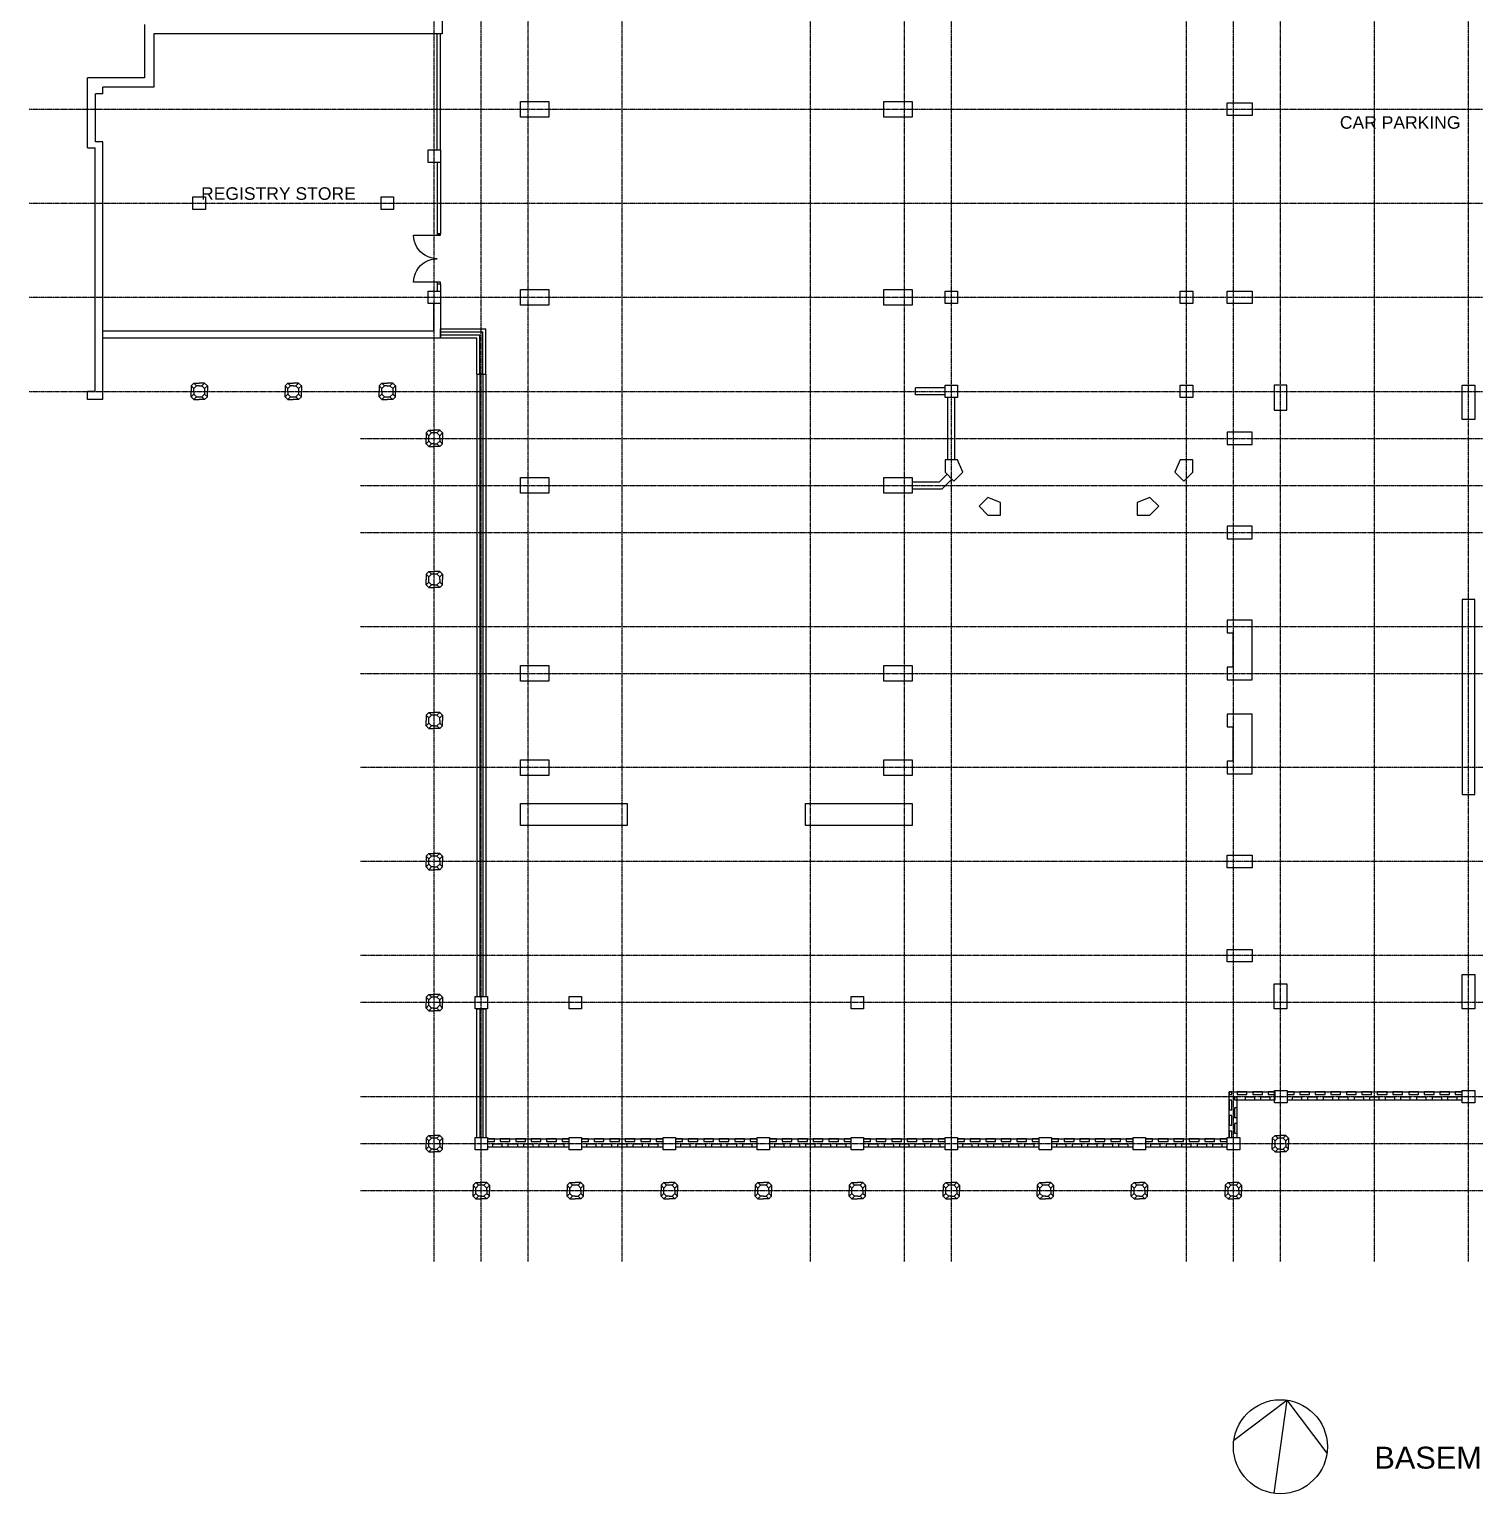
# Model space of a CAD drawing. Header units: millimetres. Extents: x -63457 to 85267, y -25390 to 67826.
# Drawn here: x -63457 to -17333, y -25390 to 21326 of the extents above; entities that cross this region are included whole.
import ezdxf

# ---------------------------------------------------------------- set-up
doc = ezdxf.new("R2010")
doc.units = ezdxf.units.MM
doc.linetypes.add('PCENTRE', pattern=[50.8, 31.75, -6.35, 6.35, -6.35])
for name, color, linetype in [('Boundaries_and_building_grids', 140, 'Continuous'), ('BRICK_WALLS_P4', 1, 'Continuous'), ('COLUMNS_P5', 5, 'Continuous'), ('DR', 8, 'Continuous'), ('TEXT', 2, 'Continuous'), ('WA', 6, 'Continuous'), ('WA_EXT', 7, 'Continuous')]:
    doc.layers.add(name, color=color, linetype=linetype)
doc.styles.add('Arial1', font='arial.ttf')

msp = doc.modelspace()

# ---------------------------------------------------------------- linework, layer by layer
at = {"layer": 'Boundaries_and_building_grids', "color": 140, "linetype": 'PCENTRE', "lineweight": -3}
for p, q in [((-50533, -17978), (-50533, 67826)), ((-49033, -17978), (-49033, 67826)), ((-47533, -17978), (-47533, 67826)), ((-44533, -17978), (-44533, 67826)), ((-38533, -17978), (-38533, 67826)), ((-35533, -17978), (-35533, 67826)), ((-34033, -17978), (-34033, 67826)), ((-26533, -17978), (-26533, 67826)), ((-25033, -17978), (-25033, 67826)), ((-23533, -17978), (-23533, 67826)), ((-20533, -17978), (-20533, 67826)), ((-17533, -17978), (-17533, 67826)), ((-63457, 18776), (85267, 18776)), ((-63457, 15776), (50767, 15776)), ((-63457, 12776), (50767, 12776)), ((-63457, 9776), (50767, 9776)), ((-52891, 8276), (50767, 8276)), ((-52891, 6776), (50767, 6776)), ((-52891, 5276), (50767, 5276)), ((-52891, 2276), (50767, 2276)), ((-52891, 776), (50767, 776)), ((50767, -2224), (-52891, -2224)), ((50767, -5224), (-52891, -5224)), ((50767, -8224), (-52891, -8224)), ((50767, -9724), (-52891, -9724)), ((50767, -12724), (-52891, -12724)), ((50767, -14224), (-52891, -14224)), ((50767, -15724), (-52891, -15724))]:
    msp.add_line(p, q, dxfattribs=at)
at = {"layer": 'Boundaries_and_building_grids', "color": 4, "linetype": 'Continuous'}
for p, q in [((-25018, -23681), (-23324, -22404)), ((-23324, -22404), (-23742, -25375)), ((-23324, -22404), (-22047, -24098))]:
    msp.add_line(p, q, dxfattribs=at)
msp.add_circle((-23533, -23890), 1500, dxfattribs=at)
at = {"layer": 'BRICK_WALLS_P4', "linetype": 'Continuous'}
for p, q in [((-50553, 12576), (-50553, 11694)), ((-50333, 12576), (-50333, 11474)), ((-50553, 11694), (-61107, 11694)), ((-50332, 11479), (-50332, 11775)), ((-50332, 11775), (-48884, 11775)), ((-48884, 10327), (-48884, 11775)), ((-50333, 11474), (-61107, 11474)), ((-50332, 11675), (-48984, 11675)), ((-50332, 11579), (-49080, 11579)), ((-50332, 11479), (-49180, 11479)), ((-49180, 10327), (-49180, 11479)), ((-49080, 10327), (-49080, 11579)), ((-48984, 10327), (-48984, 11675)), ((-49180, 10327), (-48884, 10327)), ((-49180, 10327), (-49180, -9524)), ((-49180, 10327), (-48886, 10327)), ((-49080, 10327), (-49080, -9524)), ((-48986, 10327), (-48986, -9524)), ((-48886, 10327), (-48886, -9524)), ((-34233, 9886), (-35173, 9886)), ((-35173, 9666), (-35173, 9886)), ((-34233, 9666), (-35173, 9666)), ((-34143, 7593), (-34143, 9576)), ((-33923, 7593), (-33923, 9576)), ((-34416, 6886), (-34169, 7129)), ((-35283, 6886), (-34416, 6886)), ((-35283, 6666), (-34327, 6666)), ((-34327, 6666), (-34013, 6973)), ((-49180, -9524), (-48886, -9524)), ((-49181, -9924), (-49181, -14024)), ((-49181, -9924), (-48885, -9924)), ((-49081, -9924), (-49081, -14024)), ((-48985, -9924), (-48985, -14024)), ((-48885, -9924), (-48885, -14024)), ((-49181, -14024), (-48885, -14024))]:
    msp.add_line(p, q, dxfattribs=at)
at = {"layer": 'COLUMNS_P5', "linetype": 'Continuous'}
for p, q in [((-58205, 10034), (-58291, 9948)), ((-58205, 9862), (-58291, 9948)), ((-58291, 9948), (-58291, 9776)), ((-58119, 9948), (-58205, 10034)), ((-58205, 10034), (-58033, 10034)), ((-58119, 9948), (-58205, 9862)), ((-58205, 9776), (-58205, 9862)), ((-58033, 9948), (-58119, 9948)), ((-57861, 10034), (-58033, 10034)), ((-58033, 9948), (-57947, 9948)), ((-57947, 9948), (-57861, 10034)), ((-57861, 9862), (-57947, 9948)), ((-57861, 10034), (-57774, 9948)), ((-57861, 9862), (-57774, 9948)), ((-57861, 9862), (-57861, 9776)), ((-57774, 9948), (-57774, 9776)), ((-55205, 10034), (-55291, 9948)), ((-55291, 9948), (-55291, 9776)), ((-55205, 9862), (-55291, 9948)), ((-55119, 9948), (-55205, 10034)), ((-55205, 10034), (-55033, 10034)), ((-55119, 9948), (-55205, 9862)), ((-55205, 9776), (-55205, 9862)), ((-55033, 9948), (-55119, 9948)), ((-54861, 10034), (-55033, 10034)), ((-55033, 9948), (-54947, 9948)), ((-54947, 9948), (-54861, 10034)), ((-54861, 9862), (-54947, 9948)), ((-54861, 10034), (-54774, 9948)), ((-54861, 9862), (-54774, 9948)), ((-54861, 9862), (-54861, 9776)), ((-54774, 9948), (-54774, 9776)), ((-52205, 10034), (-52291, 9948)), ((-52205, 9862), (-52291, 9948)), ((-52291, 9948), (-52291, 9776)), ((-52205, 10034), (-52033, 10034)), ((-52119, 9948), (-52205, 10034)), ((-52119, 9948), (-52205, 9862)), ((-52205, 9776), (-52205, 9862)), ((-52033, 9948), (-52119, 9948)), ((-51861, 10034), (-52033, 10034)), ((-52033, 9948), (-51947, 9948)), ((-51947, 9948), (-51861, 10034)), ((-51861, 9862), (-51947, 9948)), ((-51861, 10034), (-51774, 9948)), ((-51861, 9862), (-51774, 9948)), ((-51861, 9862), (-51861, 9776)), ((-51774, 9948), (-51774, 9776)), ((-58291, 9603), (-58291, 9776)), ((-58205, 9690), (-58291, 9603)), ((-58205, 9517), (-58291, 9603)), ((-58205, 9776), (-58205, 9690)), ((-58205, 9690), (-58119, 9603)), ((-58119, 9603), (-58205, 9517)), ((-58205, 9517), (-58033, 9517)), ((-58119, 9603), (-58033, 9603)), ((-58033, 9603), (-57947, 9603)), ((-57861, 9517), (-58033, 9517)), ((-57947, 9603), (-57861, 9690)), ((-57947, 9603), (-57861, 9517)), ((-57861, 9776), (-57861, 9690)), ((-57861, 9690), (-57774, 9603)), ((-57861, 9517), (-57774, 9603)), ((-57774, 9603), (-57774, 9776)), ((-55291, 9603), (-55291, 9776)), ((-55205, 9690), (-55291, 9603)), ((-55205, 9517), (-55291, 9603)), ((-55205, 9776), (-55205, 9690)), ((-55205, 9690), (-55119, 9603)), ((-55119, 9603), (-55205, 9517)), ((-55205, 9517), (-55033, 9517)), ((-55119, 9603), (-55033, 9603)), ((-55033, 9603), (-54947, 9603)), ((-54861, 9517), (-55033, 9517)), ((-54947, 9603), (-54861, 9690)), ((-54947, 9603), (-54861, 9517)), ((-54861, 9776), (-54861, 9690)), ((-54861, 9690), (-54774, 9603)), ((-54861, 9517), (-54774, 9603)), ((-54774, 9603), (-54774, 9776)), ((-52291, 9603), (-52291, 9776)), ((-52205, 9690), (-52291, 9603)), ((-52205, 9517), (-52291, 9603)), ((-52205, 9776), (-52205, 9690)), ((-52205, 9690), (-52119, 9603)), ((-52119, 9603), (-52205, 9517)), ((-52205, 9517), (-52033, 9517)), ((-52119, 9603), (-52033, 9603)), ((-52033, 9603), (-51947, 9603)), ((-51861, 9517), (-52033, 9517)), ((-51947, 9603), (-51861, 9690)), ((-51947, 9603), (-51861, 9517)), ((-51861, 9776), (-51861, 9690)), ((-51861, 9690), (-51774, 9603)), ((-51861, 9517), (-51774, 9603)), ((-51774, 9603), (-51774, 9776)), ((-50791, 8448), (-50705, 8534)), ((-50791, 8448), (-50791, 8276)), ((-50705, 8362), (-50791, 8448)), ((-50705, 8534), (-50533, 8534)), ((-50619, 8448), (-50705, 8534)), ((-50705, 8362), (-50619, 8448)), ((-50533, 8448), (-50619, 8448)), ((-50361, 8534), (-50533, 8534)), ((-50447, 8448), (-50533, 8448)), ((-50447, 8448), (-50361, 8534)), ((-50447, 8448), (-50361, 8362)), ((-50274, 8448), (-50361, 8534)), ((-50361, 8362), (-50274, 8448)), ((-50274, 8448), (-50274, 8276)), ((-50791, 8103), (-50791, 8276)), ((-50705, 8190), (-50791, 8103)), ((-50791, 8103), (-50705, 8017)), ((-50705, 8276), (-50705, 8362)), ((-50705, 8190), (-50705, 8276)), ((-50619, 8103), (-50705, 8190)), ((-50619, 8103), (-50705, 8017)), ((-50705, 8017), (-50533, 8017)), ((-50533, 8103), (-50619, 8103)), ((-50533, 8103), (-50447, 8103)), ((-50361, 8017), (-50533, 8017)), ((-50361, 8190), (-50447, 8103)), ((-50447, 8103), (-50361, 8017)), ((-50361, 8276), (-50361, 8362)), ((-50361, 8276), (-50361, 8190)), ((-50361, 8190), (-50274, 8103)), ((-50274, 8103), (-50361, 8017)), ((-50274, 8103), (-50274, 8276)), ((-50791, 3948), (-50705, 4034)), ((-50791, 3948), (-50791, 3776)), ((-50705, 3862), (-50791, 3948)), ((-50791, 3603), (-50791, 3776)), ((-50705, 4034), (-50533, 4034)), ((-50619, 3948), (-50705, 4034)), ((-50705, 3862), (-50619, 3948)), ((-50705, 3776), (-50705, 3862)), ((-50705, 3690), (-50705, 3776)), ((-50533, 3948), (-50619, 3948)), ((-50361, 4034), (-50533, 4034)), ((-50447, 3948), (-50533, 3948)), ((-50447, 3948), (-50361, 4034)), ((-50447, 3948), (-50361, 3862)), ((-50274, 3948), (-50361, 4034)), ((-50361, 3862), (-50274, 3948)), ((-50361, 3776), (-50361, 3862)), ((-50361, 3776), (-50361, 3690)), ((-50274, 3948), (-50274, 3776)), ((-50274, 3603), (-50274, 3776)), ((-50705, 3690), (-50791, 3603)), ((-50791, 3603), (-50705, 3517)), ((-50619, 3603), (-50705, 3690)), ((-50619, 3603), (-50705, 3517)), ((-50705, 3517), (-50533, 3517)), ((-50533, 3603), (-50619, 3603)), ((-50533, 3603), (-50447, 3603)), ((-50361, 3517), (-50533, 3517)), ((-50361, 3690), (-50447, 3603)), ((-50447, 3603), (-50361, 3517)), ((-50361, 3690), (-50274, 3603)), ((-50274, 3603), (-50361, 3517)), ((-50791, -552), (-50705, -466)), ((-50619, -552), (-50705, -466)), ((-50705, -466), (-50533, -466)), ((-50361, -466), (-50533, -466)), ((-50447, -552), (-50361, -466)), ((-50274, -552), (-50361, -466)), ((-50791, -552), (-50791, -724)), ((-50705, -638), (-50791, -552)), ((-50791, -897), (-50791, -724)), ((-50705, -810), (-50791, -897)), ((-50791, -897), (-50705, -983)), ((-50705, -638), (-50619, -552)), ((-50705, -724), (-50705, -638)), ((-50705, -810), (-50705, -724)), ((-50619, -897), (-50705, -810)), ((-50619, -897), (-50705, -983)), ((-50533, -552), (-50619, -552)), ((-50533, -897), (-50619, -897)), ((-50447, -552), (-50533, -552)), ((-50533, -897), (-50447, -897)), ((-50447, -552), (-50361, -638)), ((-50361, -810), (-50447, -897)), ((-50447, -897), (-50361, -983)), ((-50361, -638), (-50274, -552)), ((-50361, -724), (-50361, -638)), ((-50361, -724), (-50361, -810)), ((-50361, -810), (-50274, -897)), ((-50274, -897), (-50361, -983)), ((-50274, -552), (-50274, -724)), ((-50274, -897), (-50274, -724)), ((-50705, -983), (-50533, -983)), ((-50361, -983), (-50533, -983)), ((-50791, -5052), (-50705, -4966)), ((-50705, -5138), (-50791, -5052)), ((-50791, -5052), (-50791, -5224)), ((-50705, -4966), (-50533, -4966)), ((-50619, -5052), (-50705, -4966)), ((-50705, -5138), (-50619, -5052)), ((-50705, -5224), (-50705, -5138)), ((-50533, -5052), (-50619, -5052)), ((-50361, -4966), (-50533, -4966)), ((-50447, -5052), (-50533, -5052)), ((-50447, -5052), (-50361, -4966)), ((-50447, -5052), (-50361, -5138)), ((-50274, -5052), (-50361, -4966)), ((-50361, -5138), (-50274, -5052)), ((-50361, -5224), (-50361, -5138)), ((-50274, -5052), (-50274, -5224)), ((-50791, -5397), (-50791, -5224)), ((-50705, -5310), (-50791, -5397)), ((-50791, -5397), (-50705, -5483)), ((-50705, -5310), (-50705, -5224)), ((-50619, -5397), (-50705, -5310)), ((-50619, -5397), (-50705, -5483)), ((-50705, -5483), (-50533, -5483)), ((-50533, -5397), (-50619, -5397)), ((-50533, -5397), (-50447, -5397)), ((-50361, -5483), (-50533, -5483)), ((-50361, -5310), (-50447, -5397)), ((-50447, -5397), (-50361, -5483)), ((-50361, -5224), (-50361, -5310)), ((-50361, -5310), (-50274, -5397)), ((-50274, -5397), (-50361, -5483)), ((-50274, -5397), (-50274, -5224)), ((-50791, -9552), (-50705, -9466)), ((-50791, -9552), (-50791, -9724)), ((-50705, -9638), (-50791, -9552)), ((-50791, -9897), (-50791, -9724)), ((-50619, -9552), (-50705, -9466)), ((-50705, -9466), (-50533, -9466)), ((-50705, -9638), (-50619, -9552)), ((-50705, -9724), (-50705, -9638)), ((-50705, -9810), (-50705, -9724)), ((-50533, -9552), (-50619, -9552)), ((-50361, -9466), (-50533, -9466)), ((-50447, -9552), (-50533, -9552)), ((-50447, -9552), (-50361, -9466)), ((-50447, -9552), (-50361, -9638)), ((-50274, -9552), (-50361, -9466)), ((-50361, -9638), (-50274, -9552)), ((-50361, -9724), (-50361, -9638)), ((-50361, -9724), (-50361, -9810)), ((-50274, -9552), (-50274, -9724)), ((-50274, -9897), (-50274, -9724)), ((-50705, -9810), (-50791, -9897)), ((-50791, -9897), (-50705, -9983)), ((-50619, -9897), (-50705, -9810)), ((-50619, -9897), (-50705, -9983)), ((-50705, -9983), (-50533, -9983)), ((-50533, -9897), (-50619, -9897)), ((-50533, -9897), (-50447, -9897)), ((-50361, -9983), (-50533, -9983)), ((-50361, -9810), (-50447, -9897)), ((-50447, -9897), (-50361, -9983)), ((-50361, -9810), (-50274, -9897)), ((-50274, -9897), (-50361, -9983)), ((-50791, -14052), (-50705, -13966)), ((-50619, -14052), (-50705, -13966)), ((-50705, -13966), (-50533, -13966)), ((-50361, -13966), (-50533, -13966)), ((-50447, -14052), (-50361, -13966)), ((-50274, -14052), (-50361, -13966)), ((-23791, -14052), (-23705, -13966)), ((-23619, -14052), (-23705, -13966)), ((-23705, -13966), (-23533, -13966)), ((-23361, -13966), (-23533, -13966)), ((-23447, -14052), (-23361, -13966)), ((-23274, -14052), (-23361, -13966)), ((-50791, -14052), (-50791, -14224)), ((-50705, -14138), (-50791, -14052)), ((-50791, -14397), (-50791, -14224)), ((-50705, -14310), (-50791, -14397)), ((-50791, -14397), (-50705, -14483)), ((-50705, -14138), (-50619, -14052)), ((-50705, -14224), (-50705, -14138)), ((-50705, -14310), (-50705, -14224)), ((-50619, -14397), (-50705, -14310)), ((-50619, -14397), (-50705, -14483)), ((-50533, -14052), (-50619, -14052)), ((-50533, -14397), (-50619, -14397)), ((-50447, -14052), (-50533, -14052)), ((-50533, -14397), (-50447, -14397)), ((-50447, -14052), (-50361, -14138)), ((-50361, -14310), (-50447, -14397)), ((-50447, -14397), (-50361, -14483)), ((-50361, -14138), (-50274, -14052)), ((-50361, -14224), (-50361, -14138)), ((-50361, -14224), (-50361, -14310)), ((-50361, -14310), (-50274, -14397)), ((-50274, -14397), (-50361, -14483)), ((-50274, -14052), (-50274, -14224)), ((-50274, -14397), (-50274, -14224)), ((-23705, -14138), (-23791, -14052)), ((-23791, -14052), (-23791, -14224)), ((-23791, -14397), (-23791, -14224)), ((-23705, -14310), (-23791, -14397)), ((-23791, -14397), (-23705, -14483)), ((-23705, -14138), (-23619, -14052)), ((-23705, -14224), (-23705, -14138)), ((-23705, -14310), (-23705, -14224)), ((-23619, -14397), (-23705, -14310)), ((-23619, -14397), (-23705, -14483)), ((-23533, -14052), (-23619, -14052)), ((-23533, -14397), (-23619, -14397)), ((-23447, -14052), (-23533, -14052)), ((-23533, -14397), (-23447, -14397)), ((-23447, -14052), (-23361, -14138)), ((-23361, -14310), (-23447, -14397)), ((-23447, -14397), (-23361, -14483)), ((-23361, -14138), (-23274, -14052)), ((-23361, -14224), (-23361, -14138)), ((-23361, -14224), (-23361, -14310)), ((-23361, -14310), (-23274, -14397)), ((-23274, -14397), (-23361, -14483)), ((-23274, -14052), (-23274, -14224)), ((-23274, -14397), (-23274, -14224)), ((-50705, -14483), (-50533, -14483)), ((-50361, -14483), (-50533, -14483)), ((-23705, -14483), (-23533, -14483)), ((-23361, -14483), (-23533, -14483)), ((-49291, -15552), (-49205, -15466)), ((-49291, -15552), (-49291, -15724)), ((-49205, -15638), (-49291, -15552)), ((-49291, -15897), (-49291, -15724)), ((-49205, -15810), (-49291, -15897)), ((-49119, -15552), (-49205, -15466)), ((-49205, -15466), (-49033, -15466)), ((-49205, -15638), (-49119, -15552)), ((-49205, -15724), (-49205, -15638)), ((-49205, -15810), (-49205, -15724)), ((-49119, -15897), (-49205, -15810)), ((-49033, -15552), (-49119, -15552)), ((-48861, -15466), (-49033, -15466)), ((-48947, -15552), (-49033, -15552)), ((-48947, -15552), (-48861, -15466)), ((-48947, -15552), (-48861, -15638)), ((-48861, -15810), (-48947, -15897)), ((-48774, -15552), (-48861, -15466)), ((-48861, -15638), (-48774, -15552)), ((-48861, -15724), (-48861, -15638)), ((-48861, -15724), (-48861, -15810)), ((-48861, -15810), (-48774, -15897)), ((-48774, -15552), (-48774, -15724)), ((-48774, -15897), (-48774, -15724)), ((-46291, -15552), (-46205, -15466)), ((-46205, -15638), (-46291, -15552)), ((-46291, -15552), (-46291, -15724)), ((-46291, -15897), (-46291, -15724)), ((-46205, -15810), (-46291, -15897)), ((-46119, -15552), (-46205, -15466)), ((-46205, -15466), (-46033, -15466)), ((-46205, -15638), (-46119, -15552)), ((-46205, -15724), (-46205, -15638)), ((-46205, -15810), (-46205, -15724)), ((-46119, -15897), (-46205, -15810)), ((-46033, -15552), (-46119, -15552)), ((-45861, -15466), (-46033, -15466)), ((-45947, -15552), (-46033, -15552)), ((-45947, -15552), (-45861, -15466)), ((-45947, -15552), (-45861, -15638)), ((-45861, -15810), (-45947, -15897)), ((-45774, -15552), (-45861, -15466)), ((-45861, -15638), (-45774, -15552)), ((-45861, -15724), (-45861, -15638)), ((-45861, -15724), (-45861, -15810)), ((-45861, -15810), (-45774, -15897)), ((-45774, -15552), (-45774, -15724)), ((-45774, -15897), (-45774, -15724)), ((-43291, -15552), (-43205, -15466)), ((-43205, -15638), (-43291, -15552)), ((-43291, -15552), (-43291, -15724)), ((-43291, -15897), (-43291, -15724)), ((-43205, -15810), (-43291, -15897)), ((-43119, -15552), (-43205, -15466)), ((-43205, -15466), (-43033, -15466)), ((-43205, -15638), (-43119, -15552)), ((-43205, -15724), (-43205, -15638)), ((-43205, -15810), (-43205, -15724)), ((-43119, -15897), (-43205, -15810)), ((-43033, -15552), (-43119, -15552)), ((-42861, -15466), (-43033, -15466)), ((-42947, -15552), (-43033, -15552)), ((-42947, -15552), (-42861, -15466)), ((-42947, -15552), (-42861, -15638)), ((-42861, -15810), (-42947, -15897)), ((-42774, -15552), (-42861, -15466)), ((-42861, -15638), (-42774, -15552)), ((-42861, -15724), (-42861, -15638)), ((-42861, -15724), (-42861, -15810)), ((-42861, -15810), (-42774, -15897)), ((-42774, -15552), (-42774, -15724)), ((-42774, -15897), (-42774, -15724)), ((-40291, -15552), (-40205, -15466)), ((-40291, -15552), (-40291, -15724)), ((-40205, -15638), (-40291, -15552)), ((-40291, -15897), (-40291, -15724)), ((-40205, -15810), (-40291, -15897)), ((-40119, -15552), (-40205, -15466)), ((-40205, -15466), (-40033, -15466)), ((-40205, -15638), (-40119, -15552)), ((-40205, -15724), (-40205, -15638)), ((-40205, -15810), (-40205, -15724)), ((-40119, -15897), (-40205, -15810)), ((-40033, -15552), (-40119, -15552)), ((-39861, -15466), (-40033, -15466)), ((-39947, -15552), (-40033, -15552)), ((-39947, -15552), (-39861, -15466)), ((-39947, -15552), (-39861, -15638)), ((-39861, -15810), (-39947, -15897)), ((-39774, -15552), (-39861, -15466)), ((-39861, -15638), (-39774, -15552)), ((-39861, -15724), (-39861, -15638)), ((-39861, -15724), (-39861, -15810)), ((-39861, -15810), (-39774, -15897)), ((-39774, -15552), (-39774, -15724)), ((-39774, -15897), (-39774, -15724)), ((-37291, -15552), (-37205, -15466)), ((-37205, -15638), (-37291, -15552)), ((-37291, -15552), (-37291, -15724)), ((-37291, -15897), (-37291, -15724)), ((-37205, -15810), (-37291, -15897)), ((-37119, -15552), (-37205, -15466)), ((-37205, -15466), (-37033, -15466)), ((-37205, -15638), (-37119, -15552)), ((-37205, -15724), (-37205, -15638)), ((-37205, -15810), (-37205, -15724)), ((-37119, -15897), (-37205, -15810)), ((-37033, -15552), (-37119, -15552)), ((-36861, -15466), (-37033, -15466)), ((-36947, -15552), (-37033, -15552)), ((-36947, -15552), (-36861, -15466)), ((-36947, -15552), (-36861, -15638)), ((-36861, -15810), (-36947, -15897)), ((-36774, -15552), (-36861, -15466)), ((-36861, -15638), (-36774, -15552)), ((-36861, -15724), (-36861, -15638)), ((-36861, -15724), (-36861, -15810)), ((-36861, -15810), (-36774, -15897)), ((-36774, -15552), (-36774, -15724)), ((-36774, -15897), (-36774, -15724)), ((-34291, -15552), (-34205, -15466)), ((-34291, -15552), (-34291, -15724)), ((-34205, -15638), (-34291, -15552)), ((-34291, -15897), (-34291, -15724)), ((-34205, -15810), (-34291, -15897)), ((-34119, -15552), (-34205, -15466)), ((-34205, -15466), (-34033, -15466)), ((-34205, -15638), (-34119, -15552)), ((-34205, -15724), (-34205, -15638)), ((-34205, -15810), (-34205, -15724)), ((-34119, -15897), (-34205, -15810)), ((-34033, -15552), (-34119, -15552)), ((-33861, -15466), (-34033, -15466)), ((-33947, -15552), (-34033, -15552)), ((-33947, -15552), (-33861, -15466)), ((-33947, -15552), (-33861, -15638)), ((-33861, -15810), (-33947, -15897)), ((-33774, -15552), (-33861, -15466)), ((-33861, -15638), (-33774, -15552)), ((-33861, -15724), (-33861, -15638)), ((-33861, -15724), (-33861, -15810)), ((-33861, -15810), (-33774, -15897)), ((-33774, -15552), (-33774, -15724)), ((-33774, -15897), (-33774, -15724)), ((-31291, -15552), (-31205, -15466)), ((-31205, -15638), (-31291, -15552)), ((-31291, -15552), (-31291, -15724)), ((-31291, -15897), (-31291, -15724)), ((-31205, -15810), (-31291, -15897)), ((-31119, -15552), (-31205, -15466)), ((-31205, -15466), (-31033, -15466)), ((-31205, -15638), (-31119, -15552)), ((-31205, -15724), (-31205, -15638)), ((-31205, -15810), (-31205, -15724)), ((-31119, -15897), (-31205, -15810)), ((-31033, -15552), (-31119, -15552)), ((-30861, -15466), (-31033, -15466)), ((-30947, -15552), (-31033, -15552)), ((-30947, -15552), (-30861, -15466)), ((-30947, -15552), (-30861, -15638)), ((-30861, -15810), (-30947, -15897)), ((-30774, -15552), (-30861, -15466)), ((-30861, -15638), (-30774, -15552)), ((-30861, -15724), (-30861, -15638)), ((-30861, -15724), (-30861, -15810)), ((-30861, -15810), (-30774, -15897)), ((-30774, -15552), (-30774, -15724)), ((-30774, -15897), (-30774, -15724)), ((-28291, -15552), (-28205, -15466)), ((-28205, -15638), (-28291, -15552)), ((-28291, -15552), (-28291, -15724)), ((-28291, -15897), (-28291, -15724)), ((-28205, -15810), (-28291, -15897)), ((-28119, -15552), (-28205, -15466)), ((-28205, -15466), (-28033, -15466)), ((-28205, -15638), (-28119, -15552)), ((-28205, -15724), (-28205, -15638)), ((-28205, -15810), (-28205, -15724)), ((-28119, -15897), (-28205, -15810)), ((-28033, -15552), (-28119, -15552)), ((-27861, -15466), (-28033, -15466)), ((-27947, -15552), (-28033, -15552)), ((-27947, -15552), (-27861, -15466)), ((-27947, -15552), (-27861, -15638)), ((-27861, -15810), (-27947, -15897)), ((-27774, -15552), (-27861, -15466)), ((-27861, -15638), (-27774, -15552)), ((-27861, -15724), (-27861, -15638)), ((-27861, -15724), (-27861, -15810)), ((-27861, -15810), (-27774, -15897)), ((-27774, -15552), (-27774, -15724)), ((-27774, -15897), (-27774, -15724)), ((-25291, -15552), (-25205, -15466)), ((-25205, -15638), (-25291, -15552)), ((-25291, -15552), (-25291, -15724)), ((-25291, -15897), (-25291, -15724)), ((-25205, -15810), (-25291, -15897)), ((-25205, -15466), (-25033, -15466)), ((-25119, -15552), (-25205, -15466)), ((-25205, -15638), (-25119, -15552)), ((-25205, -15724), (-25205, -15638)), ((-25205, -15810), (-25205, -15724)), ((-25119, -15897), (-25205, -15810)), ((-25033, -15552), (-25119, -15552)), ((-24861, -15466), (-25033, -15466)), ((-24947, -15552), (-25033, -15552)), ((-24947, -15552), (-24861, -15466)), ((-24947, -15552), (-24861, -15638)), ((-24861, -15810), (-24947, -15897)), ((-24774, -15552), (-24861, -15466)), ((-24861, -15638), (-24774, -15552)), ((-24861, -15724), (-24861, -15638)), ((-24861, -15724), (-24861, -15810)), ((-24861, -15810), (-24774, -15897)), ((-24774, -15552), (-24774, -15724)), ((-24774, -15897), (-24774, -15724)), ((-49291, -15897), (-49205, -15983)), ((-49119, -15897), (-49205, -15983)), ((-49205, -15983), (-49033, -15983)), ((-49033, -15897), (-49119, -15897)), ((-49033, -15897), (-48947, -15897)), ((-48861, -15983), (-49033, -15983)), ((-48947, -15897), (-48861, -15983)), ((-48774, -15897), (-48861, -15983)), ((-46291, -15897), (-46205, -15983)), ((-46119, -15897), (-46205, -15983)), ((-46205, -15983), (-46033, -15983)), ((-46033, -15897), (-46119, -15897)), ((-46033, -15897), (-45947, -15897)), ((-45861, -15983), (-46033, -15983)), ((-45947, -15897), (-45861, -15983)), ((-45774, -15897), (-45861, -15983)), ((-43291, -15897), (-43205, -15983)), ((-43119, -15897), (-43205, -15983)), ((-43205, -15983), (-43033, -15983)), ((-43033, -15897), (-43119, -15897)), ((-43033, -15897), (-42947, -15897)), ((-42861, -15983), (-43033, -15983)), ((-42947, -15897), (-42861, -15983)), ((-42774, -15897), (-42861, -15983)), ((-40291, -15897), (-40205, -15983)), ((-40119, -15897), (-40205, -15983)), ((-40205, -15983), (-40033, -15983)), ((-40033, -15897), (-40119, -15897)), ((-40033, -15897), (-39947, -15897)), ((-39861, -15983), (-40033, -15983)), ((-39947, -15897), (-39861, -15983)), ((-39774, -15897), (-39861, -15983)), ((-37291, -15897), (-37205, -15983)), ((-37119, -15897), (-37205, -15983)), ((-37205, -15983), (-37033, -15983)), ((-37033, -15897), (-37119, -15897)), ((-37033, -15897), (-36947, -15897)), ((-36861, -15983), (-37033, -15983)), ((-36947, -15897), (-36861, -15983)), ((-36774, -15897), (-36861, -15983)), ((-34291, -15897), (-34205, -15983)), ((-34119, -15897), (-34205, -15983)), ((-34205, -15983), (-34033, -15983)), ((-34033, -15897), (-34119, -15897)), ((-34033, -15897), (-33947, -15897)), ((-33861, -15983), (-34033, -15983)), ((-33947, -15897), (-33861, -15983)), ((-33774, -15897), (-33861, -15983)), ((-31291, -15897), (-31205, -15983)), ((-31119, -15897), (-31205, -15983)), ((-31205, -15983), (-31033, -15983)), ((-31033, -15897), (-31119, -15897)), ((-31033, -15897), (-30947, -15897)), ((-30861, -15983), (-31033, -15983)), ((-30947, -15897), (-30861, -15983)), ((-30774, -15897), (-30861, -15983)), ((-28291, -15897), (-28205, -15983)), ((-28119, -15897), (-28205, -15983)), ((-28205, -15983), (-28033, -15983)), ((-28033, -15897), (-28119, -15897)), ((-28033, -15897), (-27947, -15897)), ((-27861, -15983), (-28033, -15983)), ((-27947, -15897), (-27861, -15983)), ((-27774, -15897), (-27861, -15983)), ((-25291, -15897), (-25205, -15983)), ((-25119, -15897), (-25205, -15983)), ((-25205, -15983), (-25033, -15983)), ((-25033, -15897), (-25119, -15897)), ((-25033, -15897), (-24947, -15897)), ((-24861, -15983), (-25033, -15983)), ((-24947, -15897), (-24861, -15983)), ((-24774, -15897), (-24861, -15983))]:
    msp.add_line(p, q, dxfattribs=at)
for points in [[(-47783, 18526), (-47783, 19026), (-46883, 19026), (-46883, 18526), (-47783, 18526)], [(-35283, 19026), (-35283, 18526), (-36183, 18526), (-36183, 19026), (-35283, 19026)], [(-50333, 17076), (-50733, 17076), (-50733, 17476), (-50333, 17476), (-50333, 17076)], [(-57833, 15576), (-58233, 15576), (-58233, 15976), (-57833, 15976), (-57833, 15576)], [(-51833, 15576), (-52233, 15576), (-52233, 15976), (-51833, 15976), (-51833, 15576)], [(-50333, 12576), (-50733, 12576), (-50733, 12976), (-50333, 12976), (-50333, 12576)], [(-47783, 12526), (-47783, 13026), (-46883, 13026), (-46883, 12526), (-47783, 12526)], [(-35283, 13026), (-35283, 12526), (-36183, 12526), (-36183, 13026), (-35283, 13026)], [(-33833, 12576), (-34233, 12576), (-34233, 12976), (-33833, 12976), (-33833, 12576)], [(-26333, 12576), (-26733, 12576), (-26733, 12976), (-26333, 12976), (-26333, 12576)], [(-33833, 9576), (-34233, 9576), (-34233, 9976), (-33833, 9976), (-33833, 9576)], [(-26333, 9576), (-26733, 9576), (-26733, 9976), (-26333, 9976), (-26333, 9576)], [(-47783, 6526), (-47783, 7026), (-46883, 7026), (-46883, 6526), (-47783, 6526)], [(-35283, 7026), (-35283, 6526), (-36183, 6526), (-36183, 7026), (-35283, 7026)], [(-47783, 526), (-47783, 1026), (-46883, 1026), (-46883, 526), (-47783, 526)], [(-35283, 1026), (-35283, 526), (-36183, 526), (-36183, 1026), (-35283, 1026)], [(-47783, -2474), (-47783, -1974), (-46883, -1974), (-46883, -2474), (-47783, -2474)], [(-35283, -1974), (-35283, -2474), (-36183, -2474), (-36183, -1974), (-35283, -1974)], [(-47783, -3374), (-44383, -3374), (-44383, -4074), (-47783, -4074), (-47783, -3374)], [(-35283, -4074), (-38683, -4074), (-38683, -3374), (-35283, -3374), (-35283, -4074)], [(-48833, -9924), (-49233, -9924), (-49233, -9524), (-48833, -9524), (-48833, -9924)], [(-45833, -9924), (-46233, -9924), (-46233, -9524), (-45833, -9524), (-45833, -9924)], [(-36833, -9924), (-37233, -9924), (-37233, -9524), (-36833, -9524), (-36833, -9924)], [(-23317, -12924), (-23717, -12924), (-23717, -12524), (-23317, -12524), (-23317, -12924)], [(-17333, -12924), (-17733, -12924), (-17733, -12524), (-17333, -12524), (-17333, -12924)], [(-48833, -14424), (-49233, -14424), (-49233, -14024), (-48833, -14024), (-48833, -14424)], [(-45833, -14424), (-46233, -14424), (-46233, -14024), (-45833, -14024), (-45833, -14424)], [(-42833, -14424), (-43233, -14424), (-43233, -14024), (-42833, -14024), (-42833, -14424)], [(-39833, -14424), (-40233, -14424), (-40233, -14024), (-39833, -14024), (-39833, -14424)], [(-36833, -14424), (-37233, -14424), (-37233, -14024), (-36833, -14024), (-36833, -14424)], [(-33833, -14424), (-34233, -14424), (-34233, -14024), (-33833, -14024), (-33833, -14424)], [(-30833, -14424), (-31233, -14424), (-31233, -14024), (-30833, -14024), (-30833, -14424)], [(-27833, -14424), (-28233, -14424), (-28233, -14024), (-27833, -14024), (-27833, -14424)], [(-24833, -14424), (-25233, -14424), (-25233, -14024), (-24833, -14024), (-24833, -14424)]]:
    msp.add_lwpolyline(points, dxfattribs=at)
at = {"layer": 'COLUMNS_P5', "linetype": 'Continuous', "lineweight": -3}
for points in [[(-25233, 18976), (-24433, 18976), (-24433, 18576), (-25233, 18576)], [(-25233, 12976), (-24433, 12976), (-24433, 12576), (-25233, 12576)], [(-23733, 9176), (-23333, 9176), (-23333, 9976), (-23733, 9976)], [(-17333, 8876), (-17733, 8876), (-17733, 9976), (-17333, 9976)], [(-25233, 8076), (-24433, 8076), (-24433, 8476), (-25233, 8476)], [(-33833, 7593), (-34233, 7593), (-34233, 7193), (-33950, 6910), (-33667, 7193)], [(-26733, 7593), (-26898, 7193), (-26616, 6910), (-26333, 7193), (-26333, 7593)], [(-32866, 6391), (-33148, 6109), (-32866, 5826), (-32466, 5826), (-32466, 6226)], [(-27700, 6391), (-28100, 6226), (-28100, 5826), (-27700, 5826), (-27417, 6109)], [(-24433, 5076), (-24433, 5476), (-25233, 5476), (-25233, 5076)], [(-17333, 3136), (-17733, 3136), (-17733, -3084), (-17333, -3084)], [(-25053, 2076), (-25053, 976), (-25233, 976), (-25233, 576), (-24433, 576), (-24433, 2476), (-25233, 2476), (-25233, 2076)], [(-25233, -924), (-25053, -924), (-25053, -2024), (-25233, -2024), (-25233, -2424), (-24433, -2424), (-24433, -524), (-25233, -524)], [(-24433, -5024), (-24433, -5424), (-25233, -5424), (-25233, -5024)], [(-24433, -8024), (-24433, -8424), (-25233, -8424), (-25233, -8024)], [(-17333, -8824), (-17333, -9924), (-17733, -9924), (-17733, -8824)], [(-23733, -9124), (-23333, -9124), (-23333, -9924), (-23733, -9924)]]:
    msp.add_lwpolyline(points, close=True, dxfattribs=at)
at = {"layer": 'DR', "linetype": 'Continuous'}
for p, q in [((-51193, 14755), (-50443, 14755)), ((-50443, 13255), (-51193, 13255))]:
    msp.add_line(p, q, dxfattribs=at)
at = {"layer": 'DR'}
for p, q in [((-51186, 14657), (-51193, 14755)), ((-51167, 14561), (-51186, 14657)), ((-51136, 14468), (-51167, 14561)), ((-51092, 14380), (-51136, 14468)), ((-51038, 14299), (-51092, 14380)), ((-50973, 14225), (-51038, 14299)), ((-50899, 14160), (-50973, 14225)), ((-50818, 14106), (-50899, 14160)), ((-50730, 14062), (-50818, 14106)), ((-50637, 14031), (-50730, 14062)), ((-50541, 14012), (-50637, 14031)), ((-51136, 13542), (-51092, 13630)), ((-51092, 13630), (-51038, 13712)), ((-51038, 13712), (-50973, 13786)), ((-50973, 13786), (-50899, 13850)), ((-50899, 13850), (-50818, 13905)), ((-50818, 13905), (-50730, 13948)), ((-50730, 13948), (-50637, 13980)), ((-50637, 13980), (-50541, 13999)), ((-50443, 14005), (-50541, 14012)), ((-50541, 13999), (-50443, 14005)), ((-51193, 13255), (-51186, 13353)), ((-51186, 13353), (-51167, 13449)), ((-51167, 13449), (-51136, 13542))]:
    msp.add_line(p, q, dxfattribs=at)
at = {"layer": 'DR', "linetype": 'Continuous'}
for points in [[(-50333, 14805), (-50443, 14805), (-50443, 14755), (-50333, 14755), (-50333, 14805)], [(-50333, 13255), (-50443, 13255), (-50443, 13205), (-50333, 13205), (-50333, 13255)]]:
    msp.add_lwpolyline(points, dxfattribs=at)
at = {"layer": 'WA', "linetype": 'Continuous'}
for p, q in [((-50443, 17476), (-50443, 21176)), ((-50333, 17476), (-50333, 21176)), ((-50443, 17076), (-50443, 14805)), ((-50333, 17076), (-50333, 14805)), ((-50443, 14805), (-50333, 14805)), ((-50443, 13205), (-50443, 12976)), ((-50443, 13205), (-50333, 13205)), ((-50333, 13205), (-50333, 12976))]:
    msp.add_line(p, q, dxfattribs=at)
at = {"layer": 'WA_EXT', "linetype": 'Continuous'}
for p, q in [((-50283, 60676), (-50283, 21176)), ((-59783, 21476), (-59783, 19776)), ((-50283, 21176), (-59483, 21176)), ((-59483, 21176), (-59483, 19476)), ((-59783, 19776), (-61598, 19776)), ((-61598, 17542), (-61598, 19776)), ((-61107, 19263), (-61348, 19263)), ((-61348, 17737), (-61348, 19263)), ((-59483, 19476), (-61107, 19476)), ((-61107, 19263), (-61107, 19476)), ((-61598, 17542), (-61357, 17542)), ((-61357, 9767), (-61357, 17542)), ((-61107, 17737), (-61348, 17737)), ((-61107, 9517), (-61107, 17737)), ((-61357, 9767), (-61598, 9767)), ((-61598, 9517), (-61598, 9767)), ((-61107, 9517), (-61598, 9517))]:
    msp.add_line(p, q, dxfattribs=at)
at = {"layer": 'WA_EXT', "linetype": 'Continuous', "lineweight": -3}
for p, q in [((-25167, -12574), (-23702, -12574)), ((-25167, -14024), (-25167, -12574)), ((-25167, -12574), (-25167, -12659)), ((-25082, -12574), (-25167, -12574)), ((-25082, -12659), (-25082, -12574)), ((-24910, -12574), (-24910, -12659)), ((-24600, -12574), (-24910, -12574)), ((-24600, -12659), (-24600, -12574)), ((-24416, -12574), (-24416, -12659)), ((-24106, -12574), (-24416, -12574)), ((-24106, -12659), (-24106, -12574)), ((-23922, -12574), (-23922, -12659)), ((-23702, -12574), (-23922, -12574)), ((-23702, -12659), (-23702, -12574)), ((-23702, -12829), (-23702, -12574)), ((-23317, -12574), (-17733, -12574)), ((-23317, -12574), (-23317, -12659)), ((-23097, -12574), (-23317, -12574)), ((-23317, -12574), (-23317, -12829)), ((-23097, -12659), (-23097, -12574)), ((-22913, -12574), (-22913, -12659)), ((-22603, -12574), (-22913, -12574)), ((-22603, -12659), (-22603, -12574)), ((-22419, -12574), (-22419, -12659)), ((-22109, -12574), (-22419, -12574)), ((-22109, -12659), (-22109, -12574)), ((-21925, -12574), (-21925, -12659)), ((-21615, -12574), (-21925, -12574)), ((-21615, -12659), (-21615, -12574)), ((-21429, -12574), (-21429, -12659)), ((-21119, -12574), (-21429, -12574)), ((-21119, -12659), (-21119, -12574)), ((-20935, -12574), (-20935, -12659)), ((-20625, -12574), (-20935, -12574)), ((-20625, -12659), (-20625, -12574)), ((-20441, -12574), (-20441, -12659)), ((-20131, -12574), (-20441, -12574)), ((-20131, -12659), (-20131, -12574)), ((-19947, -12574), (-19947, -12659)), ((-19637, -12574), (-19947, -12574)), ((-19637, -12659), (-19637, -12574)), ((-19435, -12574), (-19435, -12659)), ((-19125, -12574), (-19435, -12574)), ((-19125, -12659), (-19125, -12574)), ((-18941, -12574), (-18941, -12659)), ((-18631, -12574), (-18941, -12574)), ((-18631, -12659), (-18631, -12574)), ((-18447, -12574), (-18447, -12659)), ((-18137, -12574), (-18447, -12574)), ((-18137, -12659), (-18137, -12574)), ((-17953, -12574), (-17953, -12659)), ((-17733, -12574), (-17953, -12574)), ((-17733, -12829), (-17733, -12574)), ((-25167, -12659), (-25082, -12659)), ((-25082, -12834), (-25167, -12834)), ((-25167, -12834), (-25167, -13144)), ((-25082, -13144), (-25082, -12834)), ((-24997, -12744), (-24997, -12829)), ((-24912, -12744), (-24997, -12744)), ((-24997, -12829), (-24912, -12829)), ((-24912, -12829), (-24912, -12744)), ((-24912, -12829), (-23702, -12829)), ((-24912, -14024), (-24912, -12829)), ((-24910, -12659), (-24600, -12659)), ((-24663, -12744), (-24663, -12829)), ((-24353, -12744), (-24663, -12744)), ((-24663, -12829), (-24353, -12829)), ((-24416, -12659), (-24106, -12659)), ((-24353, -12829), (-24353, -12744)), ((-24169, -12744), (-24169, -12829)), ((-23859, -12744), (-24169, -12744)), ((-24169, -12829), (-23859, -12829)), ((-23922, -12659), (-23702, -12659)), ((-23859, -12829), (-23859, -12744)), ((-23317, -12659), (-23097, -12659)), ((-23317, -12829), (-17733, -12829)), ((-23160, -12744), (-23160, -12829)), ((-22850, -12744), (-23160, -12744)), ((-23160, -12829), (-22850, -12829)), ((-22913, -12659), (-22603, -12659)), ((-22850, -12829), (-22850, -12744)), ((-22666, -12744), (-22666, -12829)), ((-22356, -12744), (-22666, -12744)), ((-22666, -12829), (-22356, -12829)), ((-22419, -12659), (-22109, -12659)), ((-22356, -12829), (-22356, -12744)), ((-22172, -12744), (-22172, -12829)), ((-21862, -12744), (-22172, -12744)), ((-22172, -12829), (-21862, -12829)), ((-21925, -12659), (-21615, -12659)), ((-21862, -12829), (-21862, -12744)), ((-21676, -12744), (-21676, -12829)), ((-21366, -12744), (-21676, -12744)), ((-21676, -12829), (-21366, -12829)), ((-21429, -12659), (-21119, -12659)), ((-21366, -12829), (-21366, -12744)), ((-21182, -12744), (-21182, -12829)), ((-20872, -12744), (-21182, -12744)), ((-21182, -12829), (-20872, -12829)), ((-20935, -12659), (-20625, -12659)), ((-20872, -12829), (-20872, -12744)), ((-20688, -12744), (-20688, -12829)), ((-20378, -12744), (-20688, -12744)), ((-20688, -12829), (-20378, -12829)), ((-20441, -12659), (-20131, -12659)), ((-20378, -12829), (-20378, -12744)), ((-20194, -12744), (-20194, -12829)), ((-19884, -12744), (-20194, -12744)), ((-20194, -12829), (-19884, -12829)), ((-19947, -12659), (-19637, -12659)), ((-19884, -12829), (-19884, -12744)), ((-19700, -12744), (-19700, -12829)), ((-19390, -12744), (-19700, -12744)), ((-19700, -12829), (-19390, -12829)), ((-19435, -12659), (-19125, -12659)), ((-19390, -12829), (-19390, -12744)), ((-19188, -12744), (-19188, -12829)), ((-18878, -12744), (-19188, -12744)), ((-19188, -12829), (-18878, -12829)), ((-18941, -12659), (-18631, -12659)), ((-18878, -12829), (-18878, -12744)), ((-18694, -12744), (-18694, -12829)), ((-18384, -12744), (-18694, -12744)), ((-18694, -12829), (-18384, -12829)), ((-18447, -12659), (-18137, -12659)), ((-18384, -12829), (-18384, -12744)), ((-18200, -12744), (-18200, -12829)), ((-17890, -12744), (-18200, -12744)), ((-18200, -12829), (-17890, -12829)), ((-17953, -12659), (-17733, -12659)), ((-17890, -12829), (-17890, -12744)), ((-25167, -13144), (-25082, -13144)), ((-25082, -13328), (-25167, -13328)), ((-25167, -13328), (-25167, -13638)), ((-25082, -13638), (-25082, -13328)), ((-24912, -13081), (-24997, -13081)), ((-24997, -13081), (-24997, -13391)), ((-24997, -13391), (-24912, -13391)), ((-24912, -13391), (-24912, -13081)), ((-25167, -13638), (-25082, -13638)), ((-25082, -13822), (-25167, -13822)), ((-25167, -13822), (-25167, -14024)), ((-25082, -14024), (-25082, -13822)), ((-24912, -13575), (-24997, -13575)), ((-24997, -13575), (-24997, -13885)), ((-24997, -13885), (-24912, -13885)), ((-24912, -13885), (-24912, -13575)), ((-48833, -14074), (-48833, -14159)), ((-48613, -14074), (-48833, -14074)), ((-48833, -14074), (-46233, -14074)), ((-48833, -14074), (-48833, -14329)), ((-48833, -14159), (-48613, -14159)), ((-48833, -14329), (-46233, -14329)), ((-48676, -14244), (-48676, -14329)), ((-48366, -14244), (-48676, -14244)), ((-48676, -14329), (-48366, -14329)), ((-48613, -14159), (-48613, -14074)), ((-48429, -14074), (-48429, -14159)), ((-48119, -14074), (-48429, -14074)), ((-48429, -14159), (-48119, -14159)), ((-48366, -14329), (-48366, -14244)), ((-48182, -14244), (-48182, -14329)), ((-47872, -14244), (-48182, -14244)), ((-48182, -14329), (-47872, -14329)), ((-48119, -14159), (-48119, -14074)), ((-47935, -14074), (-47935, -14159)), ((-47625, -14074), (-47935, -14074)), ((-47935, -14159), (-47625, -14159)), ((-47872, -14329), (-47872, -14244)), ((-47688, -14244), (-47688, -14329)), ((-47378, -14244), (-47688, -14244)), ((-47688, -14329), (-47378, -14329)), ((-47625, -14159), (-47625, -14074)), ((-47441, -14074), (-47441, -14159)), ((-47131, -14074), (-47441, -14074)), ((-47441, -14159), (-47131, -14159)), ((-47378, -14329), (-47378, -14244)), ((-47194, -14244), (-47194, -14329)), ((-46884, -14244), (-47194, -14244)), ((-47194, -14329), (-46884, -14329)), ((-47131, -14159), (-47131, -14074)), ((-46947, -14074), (-46947, -14159)), ((-46637, -14074), (-46947, -14074)), ((-46947, -14159), (-46637, -14159)), ((-46884, -14329), (-46884, -14244)), ((-46700, -14244), (-46700, -14329)), ((-46390, -14244), (-46700, -14244)), ((-46700, -14329), (-46390, -14329)), ((-46637, -14159), (-46637, -14074)), ((-46453, -14074), (-46453, -14159)), ((-46233, -14074), (-46453, -14074)), ((-46453, -14159), (-46233, -14159)), ((-46390, -14329), (-46390, -14244)), ((-46233, -14159), (-46233, -14074)), ((-46233, -14329), (-46233, -14074)), ((-45833, -14074), (-45833, -14159)), ((-45613, -14074), (-45833, -14074)), ((-45833, -14074), (-43233, -14074)), ((-45833, -14074), (-45833, -14329)), ((-45833, -14159), (-45613, -14159)), ((-45833, -14329), (-43233, -14329)), ((-45676, -14244), (-45676, -14329)), ((-45366, -14244), (-45676, -14244)), ((-45676, -14329), (-45366, -14329)), ((-45613, -14159), (-45613, -14074)), ((-45429, -14074), (-45429, -14159)), ((-45119, -14074), (-45429, -14074)), ((-45429, -14159), (-45119, -14159)), ((-45366, -14329), (-45366, -14244)), ((-45182, -14244), (-45182, -14329)), ((-44872, -14244), (-45182, -14244)), ((-45182, -14329), (-44872, -14329)), ((-45119, -14159), (-45119, -14074)), ((-44935, -14074), (-44935, -14159)), ((-44625, -14074), (-44935, -14074)), ((-44935, -14159), (-44625, -14159)), ((-44872, -14329), (-44872, -14244)), ((-44688, -14244), (-44688, -14329)), ((-44378, -14244), (-44688, -14244)), ((-44688, -14329), (-44378, -14329)), ((-44625, -14159), (-44625, -14074)), ((-44441, -14074), (-44441, -14159)), ((-44131, -14074), (-44441, -14074)), ((-44441, -14159), (-44131, -14159)), ((-44378, -14329), (-44378, -14244)), ((-44194, -14244), (-44194, -14329)), ((-43884, -14244), (-44194, -14244)), ((-44194, -14329), (-43884, -14329)), ((-44131, -14159), (-44131, -14074)), ((-43947, -14074), (-43947, -14159)), ((-43637, -14074), (-43947, -14074)), ((-43947, -14159), (-43637, -14159)), ((-43884, -14329), (-43884, -14244)), ((-43700, -14244), (-43700, -14329)), ((-43390, -14244), (-43700, -14244)), ((-43700, -14329), (-43390, -14329)), ((-43637, -14159), (-43637, -14074)), ((-43453, -14074), (-43453, -14159)), ((-43233, -14074), (-43453, -14074)), ((-43453, -14159), (-43233, -14159)), ((-43390, -14329), (-43390, -14244)), ((-43233, -14159), (-43233, -14074)), ((-43233, -14329), (-43233, -14074)), ((-42833, -14074), (-42833, -14159)), ((-42613, -14074), (-42833, -14074)), ((-42833, -14074), (-40233, -14074)), ((-42833, -14074), (-42833, -14329)), ((-42833, -14159), (-42613, -14159)), ((-42833, -14329), (-40233, -14329)), ((-42676, -14244), (-42676, -14329)), ((-42366, -14244), (-42676, -14244)), ((-42676, -14329), (-42366, -14329)), ((-42613, -14159), (-42613, -14074)), ((-42429, -14074), (-42429, -14159)), ((-42119, -14074), (-42429, -14074)), ((-42429, -14159), (-42119, -14159)), ((-42366, -14329), (-42366, -14244)), ((-42182, -14244), (-42182, -14329)), ((-41872, -14244), (-42182, -14244)), ((-42182, -14329), (-41872, -14329)), ((-42119, -14159), (-42119, -14074)), ((-41935, -14074), (-41935, -14159)), ((-41625, -14074), (-41935, -14074)), ((-41935, -14159), (-41625, -14159)), ((-41872, -14329), (-41872, -14244)), ((-41688, -14244), (-41688, -14329)), ((-41378, -14244), (-41688, -14244)), ((-41688, -14329), (-41378, -14329)), ((-41625, -14159), (-41625, -14074)), ((-41441, -14074), (-41441, -14159)), ((-41131, -14074), (-41441, -14074)), ((-41441, -14159), (-41131, -14159)), ((-41378, -14329), (-41378, -14244)), ((-41194, -14244), (-41194, -14329)), ((-40884, -14244), (-41194, -14244)), ((-41194, -14329), (-40884, -14329)), ((-41131, -14159), (-41131, -14074)), ((-40947, -14074), (-40947, -14159)), ((-40637, -14074), (-40947, -14074)), ((-40947, -14159), (-40637, -14159)), ((-40884, -14329), (-40884, -14244)), ((-40700, -14244), (-40700, -14329)), ((-40390, -14244), (-40700, -14244)), ((-40700, -14329), (-40390, -14329)), ((-40637, -14159), (-40637, -14074)), ((-40453, -14074), (-40453, -14159)), ((-40233, -14074), (-40453, -14074)), ((-40453, -14159), (-40233, -14159)), ((-40390, -14329), (-40390, -14244)), ((-40233, -14159), (-40233, -14074)), ((-40233, -14329), (-40233, -14074)), ((-39833, -14074), (-39833, -14159)), ((-39613, -14074), (-39833, -14074)), ((-39833, -14074), (-37233, -14074)), ((-39833, -14074), (-39833, -14329)), ((-39833, -14159), (-39613, -14159)), ((-39833, -14329), (-37233, -14329)), ((-39676, -14244), (-39676, -14329)), ((-39366, -14244), (-39676, -14244)), ((-39676, -14329), (-39366, -14329)), ((-39613, -14159), (-39613, -14074)), ((-39429, -14074), (-39429, -14159)), ((-39119, -14074), (-39429, -14074)), ((-39429, -14159), (-39119, -14159)), ((-39366, -14329), (-39366, -14244)), ((-39182, -14244), (-39182, -14329)), ((-38872, -14244), (-39182, -14244)), ((-39182, -14329), (-38872, -14329)), ((-39119, -14159), (-39119, -14074)), ((-38935, -14074), (-38935, -14159)), ((-38625, -14074), (-38935, -14074)), ((-38935, -14159), (-38625, -14159)), ((-38872, -14329), (-38872, -14244)), ((-38688, -14244), (-38688, -14329)), ((-38378, -14244), (-38688, -14244)), ((-38688, -14329), (-38378, -14329)), ((-38625, -14159), (-38625, -14074)), ((-38441, -14074), (-38441, -14159)), ((-38131, -14074), (-38441, -14074)), ((-38441, -14159), (-38131, -14159)), ((-38378, -14329), (-38378, -14244)), ((-38194, -14244), (-38194, -14329)), ((-37884, -14244), (-38194, -14244)), ((-38194, -14329), (-37884, -14329)), ((-38131, -14159), (-38131, -14074)), ((-37947, -14074), (-37947, -14159)), ((-37637, -14074), (-37947, -14074)), ((-37947, -14159), (-37637, -14159)), ((-37884, -14329), (-37884, -14244)), ((-37700, -14244), (-37700, -14329)), ((-37390, -14244), (-37700, -14244)), ((-37700, -14329), (-37390, -14329)), ((-37637, -14159), (-37637, -14074)), ((-37453, -14074), (-37453, -14159)), ((-37233, -14074), (-37453, -14074)), ((-37453, -14159), (-37233, -14159)), ((-37390, -14329), (-37390, -14244)), ((-37233, -14159), (-37233, -14074)), ((-37233, -14329), (-37233, -14074)), ((-36833, -14074), (-36833, -14159)), ((-36613, -14074), (-36833, -14074)), ((-36833, -14074), (-34233, -14074)), ((-36833, -14074), (-36833, -14329)), ((-36833, -14159), (-36613, -14159)), ((-36833, -14329), (-34233, -14329)), ((-36676, -14244), (-36676, -14329)), ((-36366, -14244), (-36676, -14244)), ((-36676, -14329), (-36366, -14329)), ((-36613, -14159), (-36613, -14074)), ((-36429, -14074), (-36429, -14159)), ((-36119, -14074), (-36429, -14074)), ((-36429, -14159), (-36119, -14159)), ((-36366, -14329), (-36366, -14244)), ((-36182, -14244), (-36182, -14329)), ((-35872, -14244), (-36182, -14244)), ((-36182, -14329), (-35872, -14329)), ((-36119, -14159), (-36119, -14074)), ((-35935, -14074), (-35935, -14159)), ((-35625, -14074), (-35935, -14074)), ((-35935, -14159), (-35625, -14159)), ((-35872, -14329), (-35872, -14244)), ((-35688, -14244), (-35688, -14329)), ((-35378, -14244), (-35688, -14244)), ((-35688, -14329), (-35378, -14329)), ((-35625, -14159), (-35625, -14074)), ((-35441, -14074), (-35441, -14159)), ((-35131, -14074), (-35441, -14074)), ((-35441, -14159), (-35131, -14159)), ((-35378, -14329), (-35378, -14244)), ((-35194, -14244), (-35194, -14329)), ((-34884, -14244), (-35194, -14244)), ((-35194, -14329), (-34884, -14329)), ((-35131, -14159), (-35131, -14074)), ((-34947, -14074), (-34947, -14159)), ((-34637, -14074), (-34947, -14074)), ((-34947, -14159), (-34637, -14159)), ((-34884, -14329), (-34884, -14244)), ((-34700, -14244), (-34700, -14329)), ((-34390, -14244), (-34700, -14244)), ((-34700, -14329), (-34390, -14329)), ((-34637, -14159), (-34637, -14074)), ((-34453, -14074), (-34453, -14159)), ((-34233, -14074), (-34453, -14074)), ((-34453, -14159), (-34233, -14159)), ((-34390, -14329), (-34390, -14244)), ((-34233, -14159), (-34233, -14074)), ((-34233, -14329), (-34233, -14074)), ((-33833, -14074), (-33833, -14159)), ((-33613, -14074), (-33833, -14074)), ((-33833, -14074), (-31233, -14074)), ((-33833, -14074), (-33833, -14329)), ((-33833, -14159), (-33613, -14159)), ((-33833, -14329), (-31233, -14329)), ((-33676, -14244), (-33676, -14329)), ((-33366, -14244), (-33676, -14244)), ((-33676, -14329), (-33366, -14329)), ((-33613, -14159), (-33613, -14074)), ((-33429, -14074), (-33429, -14159)), ((-33119, -14074), (-33429, -14074)), ((-33429, -14159), (-33119, -14159)), ((-33366, -14329), (-33366, -14244)), ((-33182, -14244), (-33182, -14329)), ((-32872, -14244), (-33182, -14244)), ((-33182, -14329), (-32872, -14329)), ((-33119, -14159), (-33119, -14074)), ((-32935, -14074), (-32935, -14159)), ((-32625, -14074), (-32935, -14074)), ((-32935, -14159), (-32625, -14159)), ((-32872, -14329), (-32872, -14244)), ((-32688, -14244), (-32688, -14329)), ((-32378, -14244), (-32688, -14244)), ((-32688, -14329), (-32378, -14329)), ((-32625, -14159), (-32625, -14074)), ((-32441, -14074), (-32441, -14159)), ((-32131, -14074), (-32441, -14074)), ((-32441, -14159), (-32131, -14159)), ((-32378, -14329), (-32378, -14244)), ((-32194, -14244), (-32194, -14329)), ((-31884, -14244), (-32194, -14244)), ((-32194, -14329), (-31884, -14329)), ((-32131, -14159), (-32131, -14074)), ((-31947, -14074), (-31947, -14159)), ((-31637, -14074), (-31947, -14074)), ((-31947, -14159), (-31637, -14159)), ((-31884, -14329), (-31884, -14244)), ((-31700, -14244), (-31700, -14329)), ((-31390, -14244), (-31700, -14244)), ((-31700, -14329), (-31390, -14329)), ((-31637, -14159), (-31637, -14074)), ((-31453, -14074), (-31453, -14159)), ((-31233, -14074), (-31453, -14074)), ((-31453, -14159), (-31233, -14159)), ((-31390, -14329), (-31390, -14244)), ((-31233, -14159), (-31233, -14074)), ((-31233, -14329), (-31233, -14074)), ((-30833, -14074), (-30833, -14159)), ((-30613, -14074), (-30833, -14074)), ((-30833, -14074), (-28233, -14074)), ((-30833, -14074), (-30833, -14329)), ((-30833, -14159), (-30613, -14159)), ((-30833, -14329), (-28233, -14329)), ((-30676, -14244), (-30676, -14329)), ((-30366, -14244), (-30676, -14244)), ((-30676, -14329), (-30366, -14329)), ((-30613, -14159), (-30613, -14074)), ((-30429, -14074), (-30429, -14159)), ((-30119, -14074), (-30429, -14074)), ((-30429, -14159), (-30119, -14159)), ((-30366, -14329), (-30366, -14244)), ((-30182, -14244), (-30182, -14329)), ((-29872, -14244), (-30182, -14244)), ((-30182, -14329), (-29872, -14329)), ((-30119, -14159), (-30119, -14074)), ((-29935, -14074), (-29935, -14159)), ((-29625, -14074), (-29935, -14074)), ((-29935, -14159), (-29625, -14159)), ((-29872, -14329), (-29872, -14244)), ((-29688, -14244), (-29688, -14329)), ((-29378, -14244), (-29688, -14244)), ((-29688, -14329), (-29378, -14329)), ((-29625, -14159), (-29625, -14074)), ((-29441, -14074), (-29441, -14159)), ((-29131, -14074), (-29441, -14074)), ((-29441, -14159), (-29131, -14159)), ((-29378, -14329), (-29378, -14244)), ((-29194, -14244), (-29194, -14329)), ((-28884, -14244), (-29194, -14244)), ((-29194, -14329), (-28884, -14329)), ((-29131, -14159), (-29131, -14074)), ((-28947, -14074), (-28947, -14159)), ((-28637, -14074), (-28947, -14074)), ((-28947, -14159), (-28637, -14159)), ((-28884, -14329), (-28884, -14244)), ((-28700, -14244), (-28700, -14329)), ((-28390, -14244), (-28700, -14244)), ((-28700, -14329), (-28390, -14329)), ((-28637, -14159), (-28637, -14074)), ((-28453, -14074), (-28453, -14159)), ((-28233, -14074), (-28453, -14074)), ((-28453, -14159), (-28233, -14159)), ((-28390, -14329), (-28390, -14244)), ((-28233, -14159), (-28233, -14074)), ((-28233, -14329), (-28233, -14074)), ((-27833, -14074), (-27833, -14159)), ((-27613, -14074), (-27833, -14074)), ((-27833, -14074), (-25233, -14074)), ((-27833, -14074), (-27833, -14329)), ((-27833, -14159), (-27613, -14159)), ((-27833, -14329), (-25233, -14329)), ((-27676, -14244), (-27676, -14329)), ((-27366, -14244), (-27676, -14244)), ((-27676, -14329), (-27366, -14329)), ((-27613, -14159), (-27613, -14074)), ((-27429, -14074), (-27429, -14159)), ((-27119, -14074), (-27429, -14074)), ((-27429, -14159), (-27119, -14159)), ((-27366, -14329), (-27366, -14244)), ((-27182, -14244), (-27182, -14329)), ((-26872, -14244), (-27182, -14244)), ((-27182, -14329), (-26872, -14329)), ((-27119, -14159), (-27119, -14074)), ((-26935, -14074), (-26935, -14159)), ((-26625, -14074), (-26935, -14074)), ((-26935, -14159), (-26625, -14159)), ((-26872, -14329), (-26872, -14244)), ((-26688, -14244), (-26688, -14329)), ((-26378, -14244), (-26688, -14244)), ((-26688, -14329), (-26378, -14329)), ((-26625, -14159), (-26625, -14074)), ((-26441, -14074), (-26441, -14159)), ((-26131, -14074), (-26441, -14074)), ((-26441, -14159), (-26131, -14159)), ((-26378, -14329), (-26378, -14244)), ((-26194, -14244), (-26194, -14329)), ((-25884, -14244), (-26194, -14244)), ((-26194, -14329), (-25884, -14329)), ((-26131, -14159), (-26131, -14074)), ((-25947, -14074), (-25947, -14159)), ((-25637, -14074), (-25947, -14074)), ((-25947, -14159), (-25637, -14159)), ((-25884, -14329), (-25884, -14244)), ((-25700, -14244), (-25700, -14329)), ((-25390, -14244), (-25700, -14244)), ((-25700, -14329), (-25390, -14329)), ((-25637, -14159), (-25637, -14074)), ((-25453, -14074), (-25453, -14159)), ((-25233, -14074), (-25453, -14074)), ((-25453, -14159), (-25233, -14159)), ((-25390, -14329), (-25390, -14244)), ((-25233, -14159), (-25233, -14074)), ((-25233, -14329), (-25233, -14074)), ((-25167, -14024), (-25082, -14024)), ((-25167, -14024), (-24912, -14024))]:
    msp.add_line(p, q, dxfattribs=at)

# ---------------------------------------------------------------- texts
at = {"layer": 'TEXT', "linetype": 'Continuous', "lineweight": -3, "char_height": 400, "attachment_point": 7, "style": 'Arial1'}
for s, insert in [('CAR PARKING', (-21636, 18147)), ('REGISTRY STORE', (-57974, 15880))]:
    msp.add_mtext(s, dxfattribs=dict(at, insert=insert))
at = {"layer": 'TEXT', "color": 2, "linetype": 'Continuous', "lineweight": -3, "insert": (-20533, -23890, -21550), "char_height": 700, "attachment_point": 1, "style": 'Arial1'}
msp.add_mtext('BASEMENT LEVEL TWO -7 900', dxfattribs=at)

doc.saveas('drawing.dxf')
